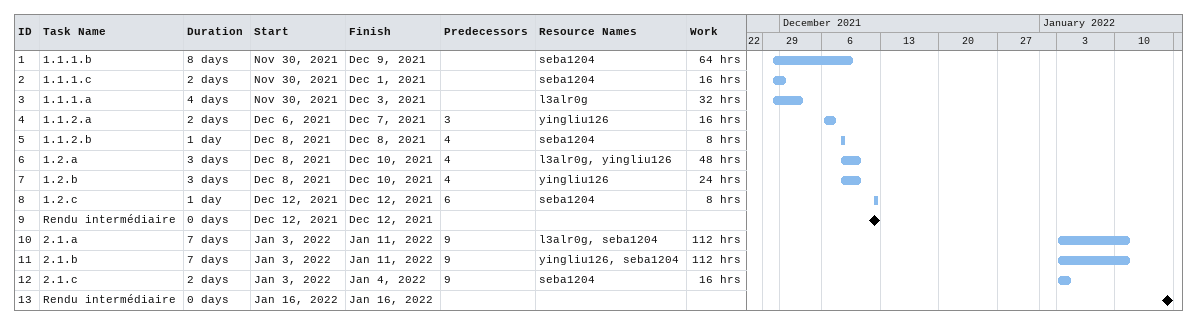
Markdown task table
| ID | Task | Duration | Start | Finish | Predecessors | Resources | Work (h) |
|---|---|---|---|---|---|---|---|
| 1 | 1.1.1.b | 8d | 2021-11-30 | 2021-12-09 |  | seba1204 | 64 |
| 2 | 1.1.1.c | 2d | 2021-11-30 | 2021-12-01 |  | seba1204 | 16 |
| 3 | 1.1.1.a | 4d | 2021-11-30 | 2021-12-03 |  | l3alr0g | 32 |
| 4 | 1.1.2.a | 2d | 2021-12-06 | 2021-12-07 | 3 | yingliu126 | 16 |
| 5 | 1.1.2.b | 1d | 2021-12-08 | 2021-12-08 | 4 | seba1204 | 8 |
| 6 | 1.2.a | 3d | 2021-12-08 | 2021-12-10 | 4 | l3alr0g, yingliu126 | 48 |
| 7 | 1.2.b | 3d | 2021-12-08 | 2021-12-10 | 4 | yingliu126 | 24 |
| 8 | 1.2.c | 1d | 2021-12-12 | 2021-12-12 | 6 | seba1204 | 8 |
| 9 | Rendu intermédiaire | 0d | 2021-12-12 | 2021-12-12 |  |  |  |
| 10 | 2.1.a | 7d | 2022-01-03 | 2022-01-11 | 9 | l3alr0g, seba1204 | 112 |
| 11 | 2.1.b | 7d | 2022-01-03 | 2022-01-11 | 9 | yingliu126, seba1204 | 112 |
| 12 | 2.1.c | 2d | 2022-01-03 | 2022-01-04 | 9 | seba1204 | 16 |
| 13 | Rendu intermédiaire | 0d | 2022-01-16 | 2022-01-16 |  |  |  |
